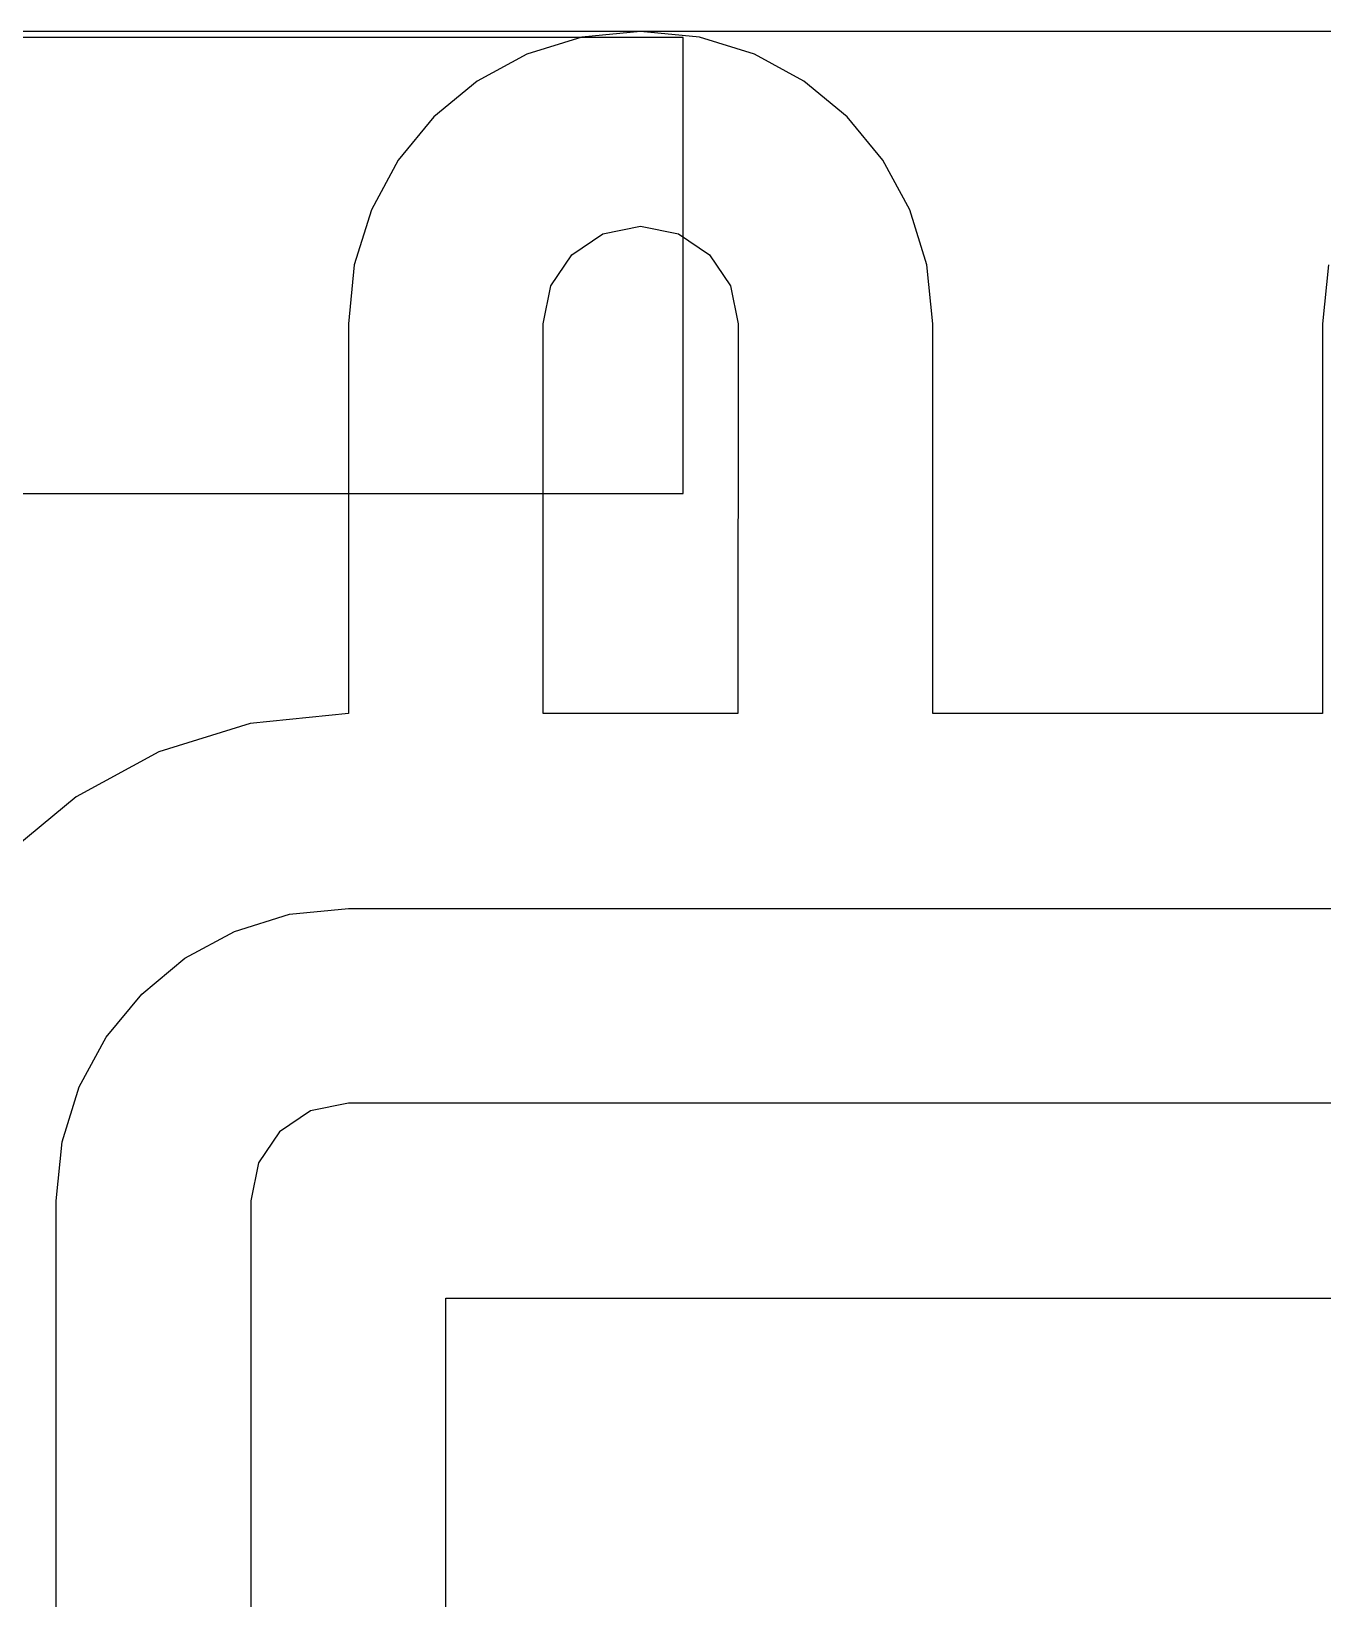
# Model space of a CAD drawing. Extents: x -8 to 237, y -180 to 890.
# Drawn here: x 21.06 to 52.99, y 185.27 to 224 of the extents above; entities that cross this region are included whole.
import ezdxf

# ---------------------------------------------------------------- set-up
doc = ezdxf.new("R2010")
doc.units = 0

msp = doc.modelspace()

# ---------------------------------------------------------------- linework, layer by layer
at = {"layer": 'Layer 1'}
for p, q in [((172.72, 224), (0, 224)), ((172.72, 224), (0, 224)), ((172.72, 224), (0, 224)), ((172.72, 224), (0, 224)), ((172.72, 224), (0, 224)), ((172.72, 224), (0, 224)), ((36.1244, 224), (34.668389, 223.853203)), ((37.580526, 223.853203), (36.1244, 224)), ((37.1808, 223.847), (17.182, 223.847)), ((37.1808, 223.847), (17.182, 223.847)), ((34.668389, 223.853203), (33.312228, 223.432187)), ((37.1808, 212.58), (37.1808, 223.847)), ((37.1808, 212.58), (37.1808, 223.847)), ((38.936741, 223.432187), (37.580526, 223.853203)), ((33.312228, 223.432187), (32.084979, 222.766016)), ((40.163997, 222.766016), (38.936741, 223.432187)), ((32.084979, 222.766016), (31.0157, 221.88375)), ((41.23325, 221.88375), (40.163997, 222.766016)), ((31.0157, 221.88375), (30.133453, 220.814453)), ((42.115453, 220.814453), (41.23325, 221.88375)), ((30.133453, 220.814453), (29.467297, 219.587187)), ((42.781559, 219.587187), (42.115453, 220.814453)), ((29.467297, 219.587187), (29.046293, 218.231016)), ((43.202524, 218.231016), (42.781559, 219.587187)), ((34.421714, 218.477891), (35.187197, 218.993965)), ((35.187197, 218.993965), (36.1245, 219.1832)), ((36.1245, 219.1832), (37.061921, 218.993926)), ((37.061921, 218.993926), (37.827391, 218.477786)), ((33.905574, 217.712421), (34.421714, 218.477891)), ((37.827391, 218.477786), (38.343465, 217.712303)), ((29.046293, 218.231016), (28.8995, 216.775)), ((43.3493, 216.775), (43.202524, 218.231016)), ((53.12943, 218.231025), (52.98264, 216.775)), ((33.7163, 216.775), (33.905574, 217.712421)), ((38.343465, 217.712303), (38.5327, 216.775)), ((28.8995, 216.775), (28.8995, 207.142)), ((33.7159, 207.142), (33.7159, 216.775)), ((33.7159, 216.775), (33.7163, 216.775)), ((38.5327, 216.775), (38.5326, 207.142)), ((43.3493, 207.142), (43.3493, 216.775)), ((52.98264, 216.775), (52.9827, 207.142)), ((17.18199, 212.58023), (37.1808, 212.58)), ((17.18199, 212.58023), (37.1808, 212.58)), ((26.474041, 206.894904), (24.215008, 206.191797)), ((28.8995, 207.142), (26.474041, 206.894904)), ((38.5326, 207.142), (33.7159, 207.142)), ((52.9827, 207.142), (43.3493, 207.142)), ((24.215008, 206.191797), (22.170655, 205.080947)), ((22.170655, 205.080947), (20.389238, 203.610625)), ((27.443455, 202.17809), (28.89948, 202.32488)), ((28.89948, 202.32488), (115.598, 202.325)), ((26.08729, 201.757093), (27.443455, 202.17809)), ((24.860043, 201.090947), (26.08729, 201.757093)), ((23.790771, 200.208709), (24.860043, 201.090947)), ((22.908533, 199.139437), (23.790771, 200.208709)), ((22.242387, 197.91219), (22.908533, 199.139437)), ((21.82139, 196.556025), (22.242387, 197.91219)), ((27.962079, 197.319726), (27.196609, 196.803586)), ((28.8995, 197.509), (27.962079, 197.319726)), ((115.5978, 197.5082), (28.8995, 197.509)), ((27.196609, 196.803586), (26.680535, 196.038103)), ((21.6746, 195.1), (21.82139, 196.556025)), ((26.680535, 196.038103), (26.4913, 195.1008)), ((21.67462, 108.40188), (21.6746, 195.1)), ((26.4913, 195.1008), (26.4913, 108.402)), ((31.3077, 192.6926), (113.19, 192.692)), ((31.3077, 110.81), (31.3077, 192.6926))]:
    msp.add_line(p, q, dxfattribs=at)

doc.saveas('drawing.dxf')
